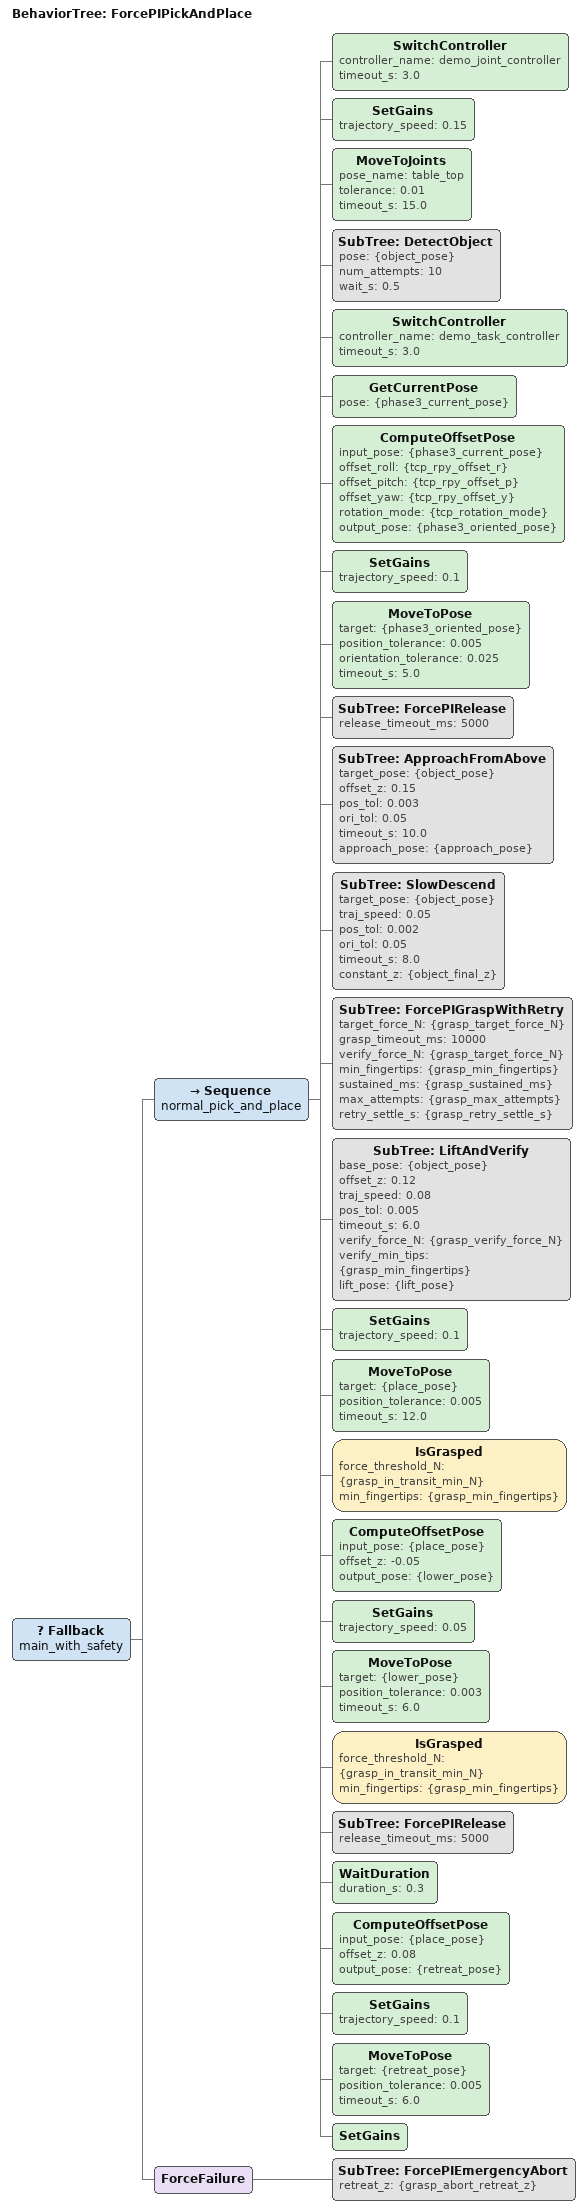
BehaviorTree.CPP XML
<!-- file: trees/pick_and_place_force_pi.xml -->
<!-- UR5e + Hand Pick-and-Place demo (Force-PI adaptive grasp variant) -->
<!-- BehaviorTree.CPP v4 syntax -->

<root BTCPP_format="4" main_tree_to_execute="ForcePIPickAndPlace">

  <include path="common_motions.xml"/>

  <BehaviorTree ID="ForcePIPickAndPlace">
    <Fallback name="main_with_safety">

      <Sequence name="normal_pick_and_place">

        <!-- Phase 1: Move to table_top joint pose                     -->
        <SwitchController controller_name="demo_joint_controller"
                          timeout_s="3.0"/>

        <SetGains
                  trajectory_speed="0.15"/>

        <MoveToJoints pose_name="table_top"
                      tolerance="0.01"
                      timeout_s="15.0"/>

        <!-- Phase 2: Detect object via vision                         -->
        <SubTree ID="DetectObject"
                 pose="{object_pose}"
                 num_attempts="10"
                 wait_s="0.5"/>

        <!-- Phase 3: Switch to task-space controller                  -->
        <SwitchController controller_name="demo_task_controller"
                          timeout_s="3.0"/>

        <!-- Phase 3.5: TCP re-orientation                             -->
        <!--   Read current TCP pose, apply RPY offset                 -->
        <!--   ({tcp_rpy_offset_r/p/y}, {tcp_rotation_mode}), and      -->
        <!--   move to that pose. Translation is preserved             -->
        <!--   (xyz come from the current pose, no offset).            -->
        <!--   All offsets = 0 -> MoveToPose to the same pose          -->
        <!--   succeeds immediately.                                   -->
        <GetCurrentPose pose="{phase3_current_pose}"/>
        <ComputeOffsetPose input_pose="{phase3_current_pose}"
                           offset_roll="{tcp_rpy_offset_r}"
                           offset_pitch="{tcp_rpy_offset_p}"
                           offset_yaw="{tcp_rpy_offset_y}"
                           rotation_mode="{tcp_rotation_mode}"
                           output_pose="{phase3_oriented_pose}"/>
        <SetGains
                  trajectory_speed="0.1"/>
        <MoveToPose target="{phase3_oriented_pose}"
                    position_tolerance="0.005"
                    orientation_tolerance="0.025"
                    timeout_s="5.0"/>

        <!-- Phase 4: Pre-open hand via Force-PI FSM                   -->
        <!--   Idempotent: Idle -> Idle no-op on a fresh controller,   -->
        <!--   drives Releasing -> Idle on a re-run.                   -->
        <SubTree ID="ForcePIRelease"
                 release_timeout_ms="5000"/>

        <SubTree ID="ApproachFromAbove"
                 target_pose="{object_pose}"
                 offset_z="0.15"
                 pos_tol="0.003"
                 ori_tol="0.05"
                 timeout_s="10.0"
                 approach_pose="{approach_pose}"/>

        <!-- Phase 5: Slow descend to object (kept outside retry)      -->
        <SubTree ID="SlowDescend"
                 target_pose="{object_pose}"
                 traj_speed="0.05"
                 pos_tol="0.002"
                 ori_tol="0.05"
                 timeout_s="8.0"
                 constant_z="{object_final_z}"/>

        <!-- Phase 6: Force-PI grasp with retry (hand-only)            -->
        <!--   Retries only the ForcePIGrasp call. Each iteration      -->
        <!--   resets the FSM via ForcePIRelease before re-issuing     -->
        <!--   grasp_command=1. Diagnostic logging on each failure.    -->
        <SubTree ID="ForcePIGraspWithRetry"
                 target_force_N="{grasp_target_force_N}"
                 grasp_timeout_ms="10000"
                 verify_force_N="{grasp_target_force_N}"
                 min_fingertips="{grasp_min_fingertips}"
                 sustained_ms="{grasp_sustained_ms}"
                 max_attempts="{grasp_max_attempts}"
                 retry_settle_s="{grasp_retry_settle_s}"/>

        <!-- Phase 7: Lift and verify holding                          -->
        <SubTree ID="LiftAndVerify"
                 base_pose="{object_pose}"
                 offset_z="0.12"
                 traj_speed="0.08"
                 pos_tol="0.005"
                 timeout_s="6.0"
                 verify_force_N="{grasp_verify_force_N}"
                 verify_min_tips="{grasp_min_fingertips}"
                 lift_pose="{lift_pose}"/>

        <!-- Phase 8: Transport to goal position (with in-transit      -->
        <!--   drop guard immediately after the move completes).       -->
        <SetGains
                  trajectory_speed="0.1"/>

        <MoveToPose target="{place_pose}"
                    position_tolerance="0.005"
                    timeout_s="12.0"/>

        <IsGrasped force_threshold_N="{grasp_in_transit_min_N}"
                   min_fingertips="{grasp_min_fingertips}"/>

        <!-- Phase 9: Lower to release height (with drop guard).       -->
        <ComputeOffsetPose input_pose="{place_pose}"
                           offset_z="-0.05"
                           output_pose="{lower_pose}"/>
        <SetGains
                  trajectory_speed="0.05"/>
        <MoveToPose target="{lower_pose}"
                    position_tolerance="0.003"
                    timeout_s="6.0"/>

        <IsGrasped force_threshold_N="{grasp_in_transit_min_N}"
                   min_fingertips="{grasp_min_fingertips}"/>

        <!-- Phase 10: Force-PI release and retreat                    -->
        <SubTree ID="ForcePIRelease"
                 release_timeout_ms="5000"/>

        <WaitDuration duration_s="0.3"/>

        <ComputeOffsetPose input_pose="{place_pose}"
                           offset_z="0.08"
                           output_pose="{retreat_pose}"/>
        <SetGains
                  trajectory_speed="0.1"/>
        <MoveToPose target="{retreat_pose}"
                    position_tolerance="0.005"
                    timeout_s="6.0"/>

        <!-- Restore original controller gains -->
        <SetGains/>

      </Sequence>

      <!-- ── Failure path: open hand + retreat, then propagate FAILURE -->
      <ForceFailure>
        <SubTree ID="ForcePIEmergencyAbort"
                 retreat_z="{grasp_abort_retreat_z}"/>
      </ForceFailure>

    </Fallback>
  </BehaviorTree>

</root>
